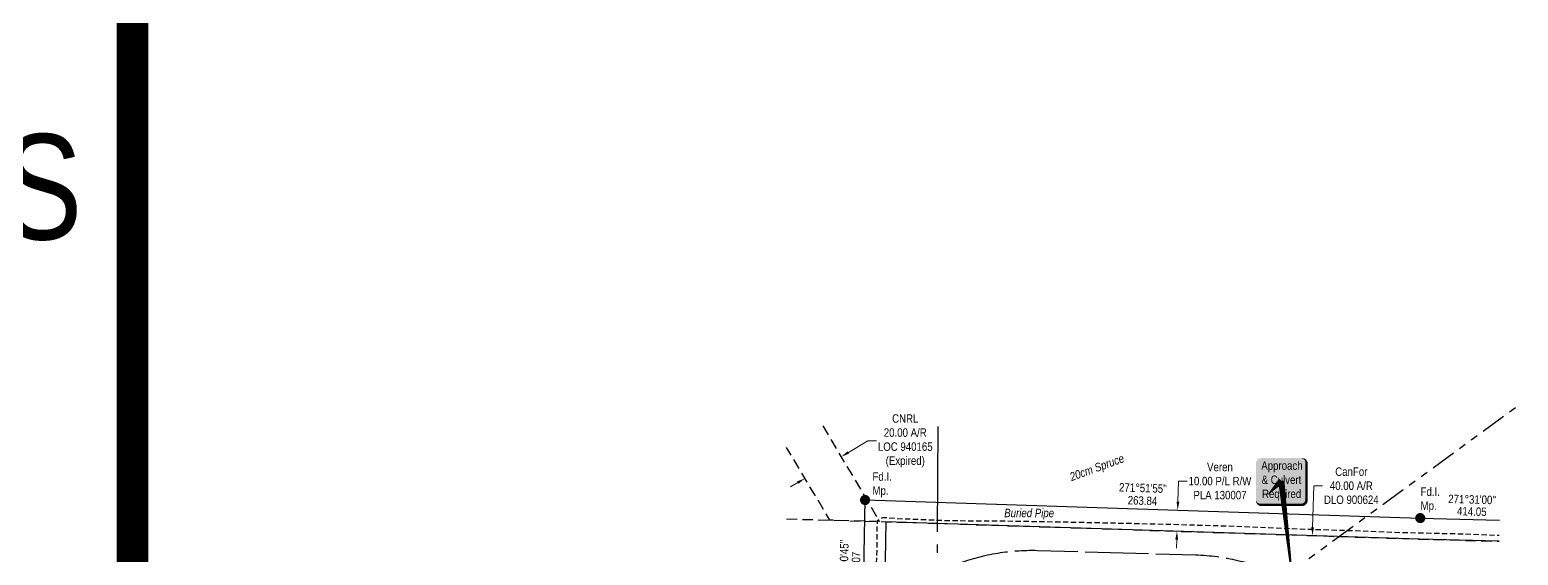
# Model space of a CAD drawing. Header units: inches. Extents: x 464475 to 485921, y 6038951 to 6050475.
# Drawn here: x 472226 to 473993, y 6043291 to 6043914 of the extents above; entities that cross this region are included whole.
import ezdxf
from ezdxf.enums import TextEntityAlignment as Align

# ---------------------------------------------------------------- set-up
doc = ezdxf.new("R2010")
doc.units = ezdxf.units.IN
doc.header["$LTSCALE"] = 5
doc.header["$PDMODE"] = 34
doc.header["$PDSIZE"] = 0.03
for name, pattern in [('foc-ACCESSROAD', [3.75, 2.5, -1.25]), ('foc-BUFFER', [16.75, 15, -1.75]), ('foc-DRILLPATH', [14.75, 6, -1.75, 1.75, -1.75, 1.75, -1.75]), ('foc-QUARTERLINE', [33, 25, -3, 2, -3]), ('UG_PIPE', [1.875, 1.25, -0.625])]:
    doc.linetypes.add(name, pattern=pattern)
for name, color, linetype in [('AS-PIPE-UG', 44, 'UG_PIPE'), ('AS-PIPE-UG-T', 44, 'Continuous'), ('AUX-BUFFER', 7, 'foc-BUFFER'), ('C-RW', 13, 'Continuous'), ('F-AR', 190, 'foc-ACCESSROAD'), ('L-BD', 7, 'Continuous'), ('L-MON', 1, 'Continuous'), ('L-QSEC', 8, 'foc-QUARTERLINE'), ('P-PDRILLPATH', 12, 'foc-DRILLPATH'), ('T-BUSH-T', 110, 'Continuous')]:
    doc.layers.add(name, color=color, linetype=linetype)
doc.layers.add('C-RW-T', color=13, linetype='Continuous', lineweight=9)
doc.layers.add('F-AR-T', color=190, linetype='Continuous', lineweight=9)
doc.layers.add('DISCLAIMER', color=7, linetype='Continuous', plot=False)
doc.styles.add('80', font='ARIALN.TTF', dxfattribs={"height": 10})
doc.styles.add('80CG', font='ARIALN.TTF', dxfattribs={"height": 10})
doc.styles.add('80L', font='ARIALN.TTF', dxfattribs={"height": 10})
doc.dimstyles.new('Compass 5 000', dxfattribs={"dimscale": 5, "dimtxt": 9, "dimasz": 2, "dimexe": 0.2, "dimexo": 0.0625, "dimgap": 0.5, "dimtad": 0, "dimtih": 1, "dimtoh": 1, "dimzin": 0, "dimdsep": 46, "dimtxsty": '80CG', "dimcen": 0.1, "dimse1": 1, "dimse2": 1, "dimclrd": 256, "dimclrt": 256, "dimaunit": 1, "dimadec": 4, "dimazin": 0, "dimtfac": 0.06, "dimtofl": 0, "dimtmove": 0, "dimatfit": 1, "dimfxl": 0.2, "dimtolj": 1, "dimtzin": 0, "dimlwd": -1, "dimarcsym": 0})

# ---------------------------------------------------------------- blocks, each defined once
blk = doc.blocks.new('fdia')
at = {"color": 255, "const_width": 1}
blk.add_lwpolyline([(-0.5, 0, 1), (0.5, 0, 1)], format="xyb", close=True, dxfattribs=at)
blk = doc.blocks.new('Fdiaa')
blk.add_blockref('fdia', (0, 0))
blk = doc.blocks.new('fdib')
at = {"color": 1, "const_width": 1.6}
blk.add_lwpolyline([(-0.4, 0, 1), (0.4, 0, 1)], format="xyb", close=True, dxfattribs=at)
at = {"color": 1}
blk.add_circle((0, 0), 0.8, dxfattribs=at)
blk = doc.blocks.new('Fdibb')
blk.add_blockref('fdib', (0, 0))
blk = doc.blocks.new('fdicc')
for name in ['Fdibb', 'Fdiaa']:
    blk.add_blockref(name, (0, 0))
blk = doc.blocks.new('FDI')
blk.add_blockref('fdicc', (0, 0))
blk = doc.blocks.new('*D380')
at = {"layer": 'C-RW-T', "transparency": 16777216}
for p, q in [((473589, 6043354.1), (473589.8, 6043378.6)), ((473589.8, 6043378.6), (473599.8, 6043378.6)), ((473587.6, 6043309.2), (473587.2, 6043299.2))]:
    blk.add_line(p, q, dxfattribs=at)
for points in [[(473587.4, 6043354.2), (473590.7, 6043354.1), (473588.7, 6043344.1)], [(473585.9, 6043309.2), (473589.2, 6043309.1), (473587.9, 6043319.2)]]:
    blk.add_solid(points, dxfattribs=at)
at = {"layer": 'Defpoints', "color": 0, "transparency": 16777216}
for p in [(473588.7, 6043344.1), (473651.9, 6043342.1), (473651.1, 6043317.1)]:
    blk.add_point(p, dxfattribs=at)
at = {"layer": 'C-RW-T', "transparency": 16777216, "insert": (473638.9, 6043378.6), "char_height": 10, "attachment_point": 5, "style": '80CG'}
blk.add_mtext('\\A1;Veren\\P10.00 P/L R/W\\PPLA 130007', dxfattribs=at)
blk = doc.blocks.new('*D381')
at = {"layer": 'Defpoints', "color": 0, "transparency": 16777216}
for p in [(473187.7, 6043410.3), (473189.3, 6043407.5), (473144.7, 6043384.7)]:
    blk.add_point(p, dxfattribs=at)
at = {"layer": 'F-AR-T', "transparency": 16777216}
for p, q in [((473197.9, 6043412.6), (473221.1, 6043426.4)), ((473221.1, 6043426.4), (473231.1, 6043426.4)), ((473137.8, 6043376.8), (473129.2, 6043371.7))]:
    blk.add_line(p, q, dxfattribs=at)
for points in [[(473197, 6043414.1), (473198.7, 6043411.2), (473189.3, 6043407.5)], [(473136.9, 6043378.2), (473138.6, 6043375.4), (473146.4, 6043381.9)]]:
    blk.add_solid(points, dxfattribs=at)
at = {"layer": 'F-AR-T', "transparency": 16777216, "insert": (473265.4, 6043426.4), "char_height": 10, "attachment_point": 5, "style": '80CG'}
blk.add_mtext('\\A1;CNRL\\P20.00 A/R\\PLOC 940165\\P(Expired)', dxfattribs=at)
blk = doc.blocks.new('*D475')
at = {"layer": 'Defpoints', "color": 0, "transparency": 16777216}
for p in [(473748.6, 6043313.9), (473750.9, 6043313.8), (473747.6, 6043214)]:
    blk.add_point(p, dxfattribs=at)
at = {"layer": 'F-AR-T', "transparency": 16777216}
for p, q in [((473748.9, 6043323.9), (473750.5, 6043373.1)), ((473750.5, 6043373.1), (473760.5, 6043373.1)), ((473745, 6043204), (473744.7, 6043194))]:
    blk.add_line(p, q, dxfattribs=at)
for points in [[(473747.3, 6043324), (473750.6, 6043323.9), (473748.6, 6043313.9)], [(473743.4, 6043204.1), (473746.7, 6043204), (473745.3, 6043214)]]:
    blk.add_solid(points, dxfattribs=at)
at = {"layer": 'F-AR-T', "transparency": 16777216, "insert": (473794.8, 6043373.1), "char_height": 10, "attachment_point": 5, "style": '80CG'}
blk.add_mtext('\\A1;CanFor\\P40.00 A/R\\PDLO 900624', dxfattribs=at)
blk = doc.blocks.new('*U613')
h = blk.add_hatch(color=255)
edge = h.paths.add_edge_path()
edge.add_line((-24, -28.5), (24, -28.5))
edge.add_arc((24, -22.5), 6, 270, 360)
edge.add_line((30, -22.5), (30, 21))
edge.add_arc((24, 21), 6, 0, 90)
edge.add_line((24, 27), (-24, 27))
edge.add_arc((-24, 21), 6, 90, 180)
edge.add_line((-30, 21), (-30, -22.5))
edge.add_arc((-24, -22.5), 6, 180, 270)
at = {"color": 1, "flags": 128}
blk.add_lwpolyline([(-24, -28.5, 3, 3, 0), (24, -28.5, 3, 3, 0.414214), (30, -22.5, 3, 3, 0), (30, 21, 3, 0, 0.414214), (24, 27, 0, 0, 0), (-24, 27, 0, 0, 0.414214), (-30, 21, 0, 0, 0), (-30, -22.5, 0, 3, 0.414214)], format="xyseb", close=True, dxfattribs=at)
for points in [[(-17.1, -17.5, 0, 7.5, 0), (0, 0, 0, 0, 0)], [(16.5, -146.2, 0, 7.5, 0), (0, 0, 0, 0, 0)]]:
    blk.add_lwpolyline(points, format="xyseb", dxfattribs=at)
at = {"color": 1, "style": '80'}
blk.add_attdef('ENTER_TEXT_001', (-26.4, -4.9), '', height=10, dxfattribs=at)
blk = doc.blocks.new('Disclaimer_Legal')
at = {"layer": 'DISCLAIMER', "color": 254, "flags": 128}
blk.add_lwpolyline([(-3612.9, -1104.6, 37.5, 37.5, 0), (4096.1, -1104.6, 37.5, 37.5, 0.414214), (4171.1, -1029.6, 37.5, 37.5, 0), (4171.1, 2078.7, 37.5, 0, 0.414214), (4096.1, 2153.7, 0, 0, 0), (-3612.9, 2153.7, 0, 0, 0.414214), (-3687.9, 2078.7, 0, 0, 0), (-3687.9, -1029.6, 0, 37.5, 0.414214)], format="xyseb", close=True, dxfattribs=at)
at = {"layer": 'DISCLAIMER', "color": 254, "insert": (241.6, 533.9), "char_height": 125, "width": 7717.568, "attachment_point": 5, "style": '80'}
blk.add_mtext('NOTICE TO THE CORPORATION, PERSON &/OR PERSONS REGARDING THIS COMPUTER AIDED DESIGN AND DRAFTING (CADD) FILES. ACCEPTANCE OF THE CADD DATA IS BASED ON THE FOLLOWING DISCLAIMER WHICH COVERS ALL CADD DATA RECIEVED FROM COMPASS GEOMATICS LTD.\\P{\\fArial Narrow|b1|i0|c0|p34;DISCLAIMER}\\PCOMPASS GEOMATICS LTD. MAKES NO REPRESENTATION OR WARRANTIES, EXPRESS OR IMPLIED, WITH RESPECT TO THE REUSE OF THE DATA PROVIDED HEREWITH, REGARDLESS OF ITS FORMAT OR THE MEANS OF ITS TRANSMISSION. THERE IS NO GUARANTEE OR REPRESENTATION TO THE USER AS TO THE ACCURACY, CURRENCY, SUITABILITY OR RELIABILITY OF THIS DATA FOR ANY PURPOSE. THE USER ACCEPTS THE DATA "AS IS", AND ASSUMES ALL RISKS ASSOCIATED WITH ITS USE. BY ACCEPTANCE OF THIS DATA, THE USER AGREES NOT TO TRANSMIT THIS DATA OR PROVIDE ACCESS OR ANY PART OF IT TO ANOTHER PARTY UNLESS THE USER SHALL INCLUDE WITH THE DATA A COPY OF THIS DISCLAIMER. COMPASS GEOMATICS LTD. ASSUMES NO RESPONSIBILITY FOR ACTUAL OR CONSEQUENTIAL DAMAGE AS A RESULT OF ANY USER\'S RELIANCE ON THIS DATA. THIS CADD FILE IS FOR ILLUSTRATION PURPOSES ONLY.\\PIF YOU REQUIRE MORE ACCURATE INFORMATION, PLEASE CONTACT DARCI ANGLEHART AT COMPASS GEOMATICS LTD. VIA EMAIL: darci.anglehart@compassgeomatics.ca OR CELL: 506-961-7292', dxfattribs=at)

msp = doc.modelspace()

# ---------------------------------------------------------------- linework, layer by layer
at = {"layer": 'AS-PIPE-UG', "flags": 128}
msp.add_lwpolyline([(473124.499, 6043200.498), (473151.474, 6043202.218), (473206.921, 6043205.863), (473221.801, 6043206.115), (473228.371, 6043207.98), (473230.741, 6043212.603), (473229.551, 6043231.913), (473230.506, 6043260.918), (473231.996, 6043296.855), (473232.019, 6043322.255), (473232.869, 6043332.263), (473238.679, 6043335.553), (473262.121, 6043334.028), (473320.481, 6043331.73), (473373.454, 6043331.518), (473446.229, 6043330.353), (473522.866, 6043328.815), (473583.199, 6043327.395), (473648.144, 6043325.438), (473724.606, 6043322.225), (473788.286, 6043320.26), (473855.146, 6043317.693), (473923.816, 6043316.138), (473970.35, 6043314.432)], dxfattribs=at)
at = {"layer": 'AUX-BUFFER', "color": 251, "linetype": 'foc-BUFFER', "flags": 128}
msp.add_lwpolyline([(473165.614, 6043053.398), (473164.559, 6043016.513, 0.39515484), (473390.847, 6042760.608), (473577.918, 6042742.952, 0.43353264), (473851.161, 6042984.571), (473852.568, 6043033.751, 0.41421356), (473609.946, 6043290.66), (473422.522, 6043296.02, 0.41421356)], format="xyb", close=True, dxfattribs=at)
at = {"layer": 'C-RW'}
for points in [[(473124.499, 6043220.872), (473215.445, 6043228.84), (473217.696, 6043356.215), (473217.696, 6043356.215), (473876.599, 6043334.75), (473970.822, 6043332.256)], [(473970.16, 6043307.278), (473875.861, 6043309.774), (473242.231, 6043330.416), (473239.808, 6043193.351), (473239.808, 6043193.351), (473124.499, 6043183.248)]]:
    msp.add_lwpolyline(points, dxfattribs=at)
at = {"layer": 'F-AR', "flags": 128}
for points in [[(473167.437, 6043444.18), (473219.904, 6043356.154), (473235.096, 6043330.645), (473217.254, 6043331.144), (473175.971, 6043332.298), (473124.499, 6043418.588)], [(473124.499, 6043333.759), (473175.971, 6043332.296), (473217.253, 6043331.131), (473235.096, 6043330.629), (473242.245, 6043330.416), (473875.861, 6043309.774), (473970.16, 6043307.278)]]:
    msp.add_lwpolyline(points, dxfattribs=at)
at = {"layer": 'L-QSEC'}
msp.add_line((473303.913, 6043443.486), (473299.362, 6042549.015), dxfattribs=at)

# ---------------------------------------------------------------- block references
at = {"xscale": 0.99946998, "yscale": 0.99946998, "zscale": 0.99946998}
msp.add_blockref('Disclaimer_Legal', (468179.369, 6043175.383), dxfattribs=at)
ref = msp.add_blockref('*U613', (473711.656, 6043378.901), dxfattribs=dict(xscale=0.99946998, yscale=0.99946998, zscale=0.99946998))
ref.add_attrib('ENTER_TEXT_001', 'Approach', (473687.971, 6043392.038), dxfattribs={"color": 1, "height": 9.9947, "style": '80'})
ref.add_attrib('ENTER_TEXT_002', '& Culvert', (473688.325, 6043375.203), dxfattribs={"color": 1, "height": 9.9947, "style": '80'})
ref.add_attrib('ENTER_TEXT_003', 'Required', (473688.833, 6043358.545), dxfattribs={"color": 1, "height": 9.9947, "style": '80'})

# ---------------------------------------------------------------- texts
at = {"layer": 'AS-PIPE-UG-T', "insert": (473382.868, 6043345.798), "char_height": 9.9947, "attachment_point": 1, "style": '80L'}
msp.add_mtext_dynamic_manual_height_columns('{\\fArial Narrow|b0|i1|c0|p34;Buried Pipe}', width=60.28198, gutter_width=49.973, heights=[0], dxfattribs=at)
at = {"layer": 'L-BD', "style": '80L'}
for s, rotation, p in [("271°51'55''", 358.1341, (473547.47, 6043370.472)), ('263.84', 358.1341, (473546.982, 6043355.488)), ("271°31'00''", 358.4832, (473938.181, 6043356.866)), ('414.05', 358.4832, (473937.804, 6043342.628)), ("181°00'45''", 88.9874, (473192.621, 6043280.715)), ('66.07', 88.9874, (473206.861, 6043280.463))]:
    msp.add_text(s, height=9.9947, rotation=rotation, dxfattribs=at).set_placement(p, align=Align.MIDDLE)
at = {"layer": 'T-BUSH-T', "insert": (473459.444, 6043387.96), "char_height": 9.9947, "attachment_point": 1, "rotation": 20, "style": '80L'}
msp.add_mtext_dynamic_manual_height_columns('{\\fArial Narrow|b0|i1|c0|p34;20cm Spruce}', width=67.27442, gutter_width=49.973, heights=[0], dxfattribs=at)

# ---------------------------------------------------------------- dimensions: what is measured, and where the dimension line sits
at = {"layer": 'C-RW-T'}
dim = msp.add_linear_dim(base=(473588.706, 6043344.129), p1=(473651.064, 6043317.098), p2=(473651.877, 6043342.071), angle=88.134141, text='Veren\\P10.00 P/L R/W\\PPLA 130007', dimstyle='Compass 5 000', dxfattribs=at)
dim.commit()
dim.dimension.update_dxf_attribs({"geometry": '*D380', "text_midpoint": (473638.915, 6043378.6), "dimtype": 161})
at = {"layer": 'F-AR-T'}
for base, p1, p2, angle, text, picture, middle in [((473189.296, 6043407.506), (473144.733, 6043384.666), (473187.659, 6043410.252), 30.796486, 'CNRL\\P20.00 A/R\\PLOC 940165\\P(Expired)', '*D381', (473265.397, 6043426.44)), ((473748.603, 6043313.92), (473747.611, 6043213.952), (473750.865, 6043313.846), 88.134141, 'CanFor\\P40.00 A/R\\PDLO 900624', '*D475', (473794.801, 6043373.116))]:
    dim = msp.add_linear_dim(base=base, p1=p1, p2=p2, angle=angle, text=text, dimstyle='Compass 5 000', dxfattribs=at)
    dim.commit()
    dim.dimension.update_dxf_attribs({"geometry": picture, "text_midpoint": middle, "dimtype": 161})

# ---------------------------------------------------------------- next in the draw order: texts
at = {"layer": 'L-MON', "char_height": 9.9947, "attachment_point": 1, "style": '80L', "bg_fill": 3, "box_fill_scale": 1.15, "bg_fill_color": 256, "bg_fill_true_color": 256, "bg_fill_transparency": 0}
for insert in [(473226.471, 6043389.026), (473876.984, 6043371.101)]:
    msp.add_mtext_dynamic_manual_height_columns('Fd.I.\\PMp.', width=22.03238, gutter_width=49.973, heights=[0], dxfattribs=dict(at, insert=insert))

# ---------------------------------------------------------------- next in the draw order: linework, layer by layer
at = {"layer": 'P-PDRILLPATH', "flags": 128}
msp.add_lwpolyline([(473415.379, 6043046.255), (473992.897, 6043468.281)], dxfattribs=at)

# ---------------------------------------------------------------- next in the draw order: block references
at = {"layer": 'L-MON', "xscale": 4.997349899999977, "yscale": 4.997349899999977, "zscale": 4.997349899999977}
for p in [(473217.696, 6043356.215), (473876.599, 6043334.75)]:
    msp.add_blockref('FDI', p, dxfattribs=at)

doc.saveas('drawing.dxf')
